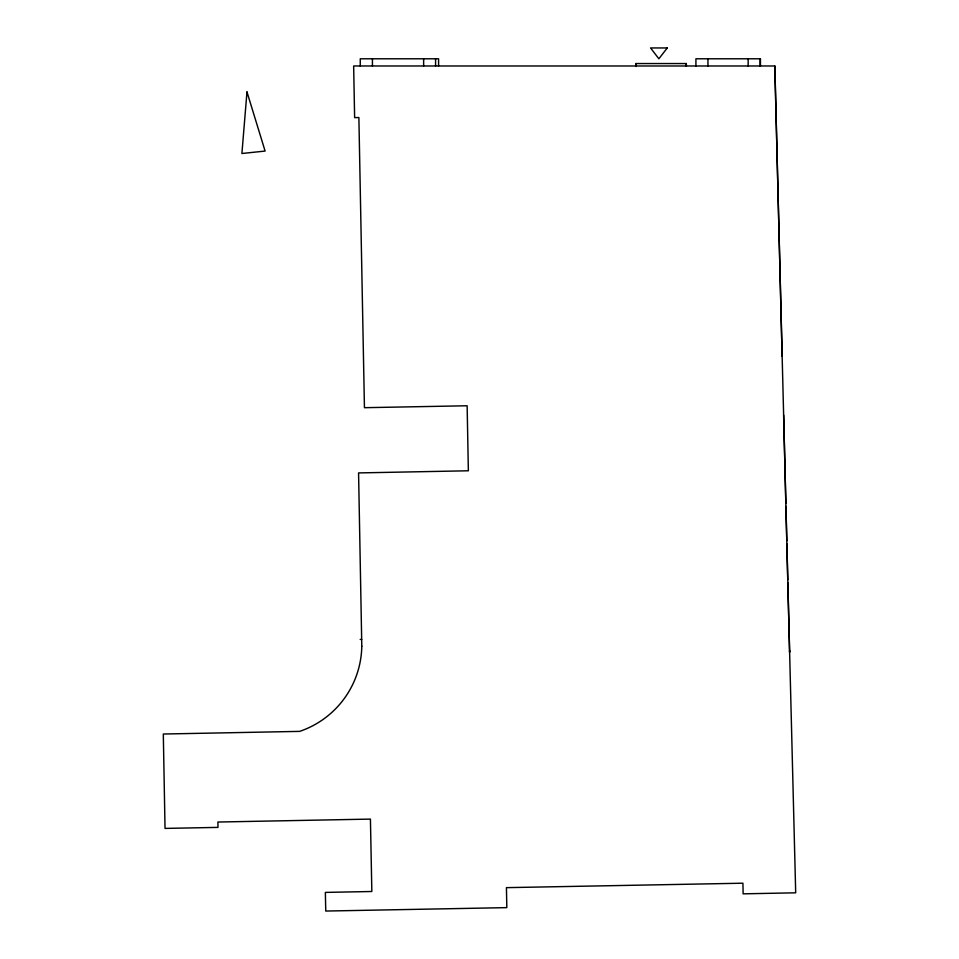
<?xml version="1.0" encoding="UTF-8"?>
<svg xmlns="http://www.w3.org/2000/svg" width="959" height="959" viewBox="0 0 959 959"><rect width="100%" height="100%" fill="white"/><g stroke="black" fill="none" stroke-linecap="round" stroke-linejoin="round"><path stroke-width="1.44" d="M636.177 66.495L635.877 63.546L686.308 63.546L686.356 66.351M361.795 646.27A91.573 91.573 0 0 1 299.652 731.381L163.306 734.019L165.032 828.408L217.993 827.389L217.897 822.031L370.426 819.094L371.84 891.498L325.353 892.409L325.76 911.05L506.82 907.634L506.436 887.65L742.925 883.203L743.129 893.836L795.694 892.817L774.824 65.979L353.655 65.979L354.626 117.633L358.882 117.525L364.444 407.695L467.141 405.765L468.364 470.785L358.57 472.919L361.795 646.27M787.819 582.748L787.998 585.745M360.188 639.425L361.711 639.425M635.925 63.546L636.213 66.351M787.89 585.745L789.617 652.288L789.617 650.562M782.124 356.245L774.824 65.979M783.647 415.091L785.841 503.403M785.912 506.4L786.776 540.828M786.848 543.825L787.747 579.751M760.451 65.979L760.451 58.787L695.922 58.787L695.922 65.979M760.127 58.787L760.127 65.979M748.152 58.787L748.152 65.979M707.946 58.787L707.946 65.979M686.308 63.546L686.308 65.979M438.587 65.979L438.587 58.787L360.26 58.787L360.26 65.979M435.578 58.787L435.578 65.979M423.638 58.787L423.638 65.979M372.428 58.787L372.428 65.979M246.978 91.92L241.908 153.5L265.104 151.066L246.978 91.92M667.272 47.95L658.869 58.787L650.562 47.95L667.272 47.95"/></g></svg>
